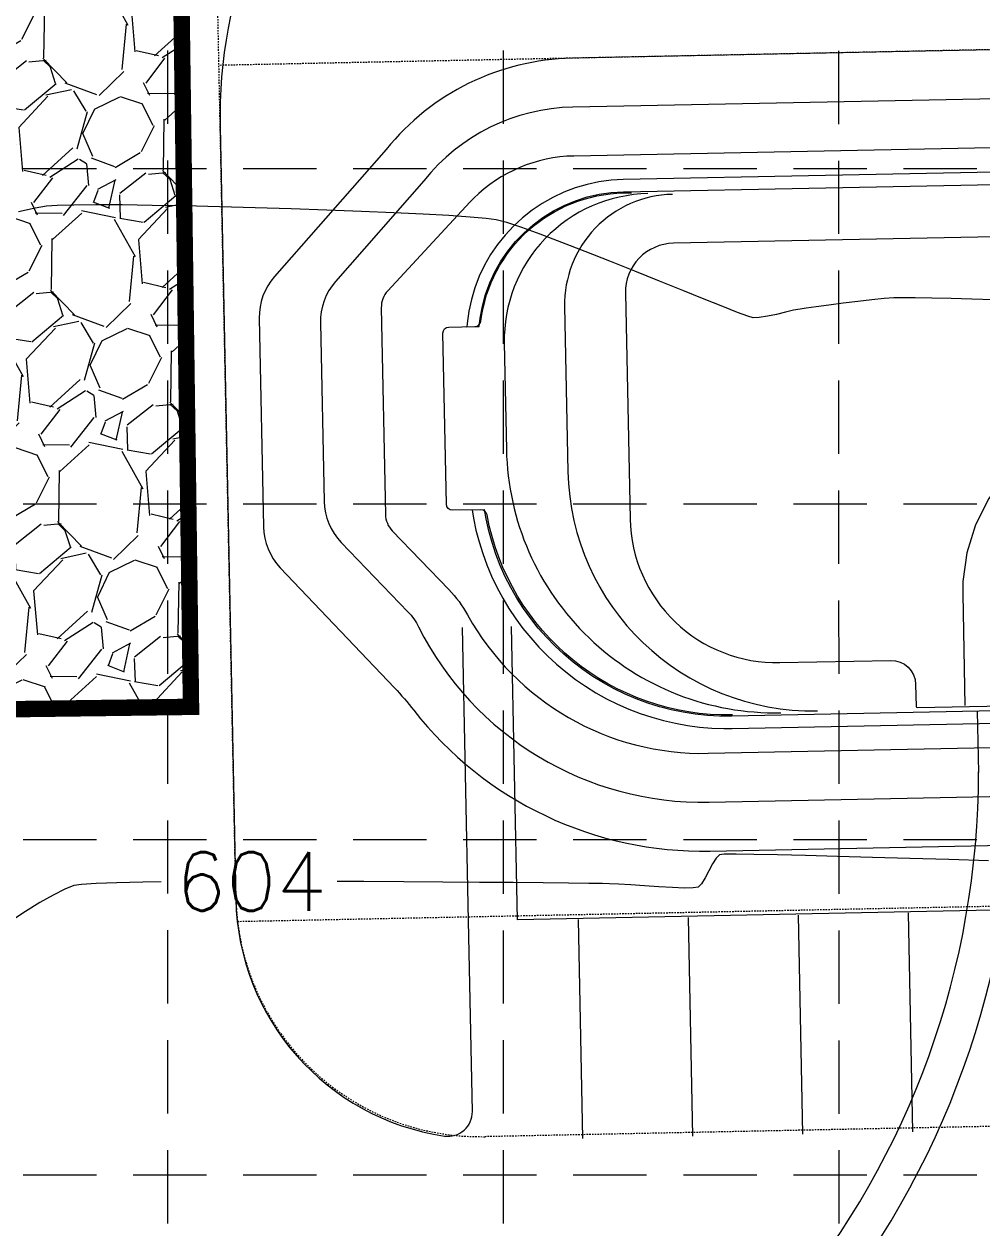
# Model space of a CAD drawing. Extents: x 2140663 to 2528301, y 336313 to 7007653.
# Drawn here: x 2527382 to 2527460.4, y 7007345.7 to 7007444.2 of the extents above; entities that cross this region are included whole.
import ezdxf

# ---------------------------------------------------------------- set-up
doc = ezdxf.new("R2010")
doc.units = 0
doc.header["$MEASUREMENT"] = 0
doc.linetypes.add('HIDDEN', pattern=[0.375, 0.25, -0.125])
doc.linetypes.add('xdrc002pt$0$HIDDEN2', pattern=[0.1875, 0.125, -0.0625])
for name, color, linetype in [('1 EXISTING CONTOURS', 43, 'Continuous'), ('CONSTRUCTION ENTRANCE', 254, 'HIDDEN'), ('GRID', 254, 'HIDDEN'), ('xdrc002ar$0$xdrc002ar$0$C-PKNG-FACE-N', 1, 'Continuous'), ('xdrc002ar$0$xdrc002ar$0$C-PKNG-STRP-N', 6, 'Continuous'), ('xdrc002GR$0$C-DETN-PONDSRF-FLT', 7, 'Continuous'), ('xdrc002GR$0$c-pond-cont-n', 5, 'Continuous'), ('xdrc002pt$0$V-ESMT-ACCS-N', 2, 'xdrc002pt$0$HIDDEN2'), ('xdrc002pt$0$V-ESMT-STRM-N', 2, 'xdrc002pt$0$HIDDEN2'), ('xdrc002STM$0$C-STRM-PIPE-N', 5, 'Continuous')]:
    doc.layers.add(name, color=color, linetype=linetype)
doc.styles.add('L200', font='simplex', dxfattribs={"height": 12})

msp = doc.modelspace()

# ---------------------------------------------------------------- hatches: boundary and pattern name
at = {"layer": 'CONSTRUCTION ENTRANCE', "lineweight": 0}
h = msp.add_hatch(dxfattribs=at)
h.set_pattern_fill('GRAVEL', color=4, scale=13.41771213747483, angle=46.820067025844, style=0)
h.set_pattern_definition([(274.8328670258439, (2535755.32160823, 6988741.98923323), (14.60575907442651, -160.9091231494942), [1.805165320127311, -178.7116887176952]), (231.7897670258439, (2535755.4736923, 6988740.190482575), (100.3953443141131, 126.5932506455939), [3.097720365754542, -306.6742222857146]), (179.330467025844, (2535753.557603606, 6988737.756459245), (199.4436801400255, -3.155022489183131), [2.184242523435255, -216.2402781743329]), (314.093767025844, (2535752.422844884, 6988731.645171866), (-186.5045603741198, 193.4168665102504), [2.820912964358433, -279.2703298006364]), (339.653767025844, (2535754.38573317, 6988729.619186541), (-163.3198950591322, 61.25788960381504), [2.766128445701123, -273.847091820351]), (44.093767025844, (2535756.979281981, 6988728.657421488), (-193.4168665102504, -186.5045603741197), [2.820912964358433, -279.2703298006364]), (84.51426702584396, (2535759.005267303, 6988730.620309775), (-21.51827288110513, -219.0122793370093), [3.73051308786999, -369.320500509462]), (119.075367025844, (2535759.361893572, 6988734.333734491), (-150.9832217295242, 270.4860781968358), [3.521988423541493, -348.6769746900169]), (168.249667025844, (2535757.650347071, 6988737.411886534), (-200.6490630770229, 41.08660048728137), [2.830466375400297, -280.2164797720083]), (222.056467025844, (2535754.879192443, 6988737.988306063), (110.7821607532732, 98.44584011868443), [3.231414449492337, -158.3392409365638]), (269.217467025844, (2535752.479915149, 6988735.82370485), (-2.552319228480662, -218.4096170139132), [4.178919609792264, -413.7133499768134]), (185.6341670258433, (2535761.610501421, 6988741.239820029), (-122.977254306137, -13.40042767096281), [1.426316217925709, -141.2059093716913]), (218.289267025844, (2535760.191069513, 6988741.099789508), (138.9298636150644, 108.8326490136924), [2.713557849546497, -268.6428711552858]), (271.820067025844, (2535758.061214335, 6988739.418376893), (9.784310562034927, -9.181632602815903), [1.897546268193811, -17.07795666688071]), (250.0186670258439, (2535756.24438335, 6988739.83527094), (26.33951829955445, 67.28480672745151), [1.021866120965807, -101.1643836973872]), (338.6214670258439, (2535755.895198489, 6988738.87492052), (-38.53455421391525, 17.76058513279236), [1.445127850342452, -70.8114659324622]), (77.78386702584397, (2535757.240894438, 6988738.348129842), (7.976231757782472, 47.7161855784231), [2.347146966496334, -75.89088845693679]), (208.385167025844, (2535757.737551226, 6988740.642122652), (28.14755542434317, 10.38700422022133), [1.697219825981319, -40.73331607668808]), (63.20956702584396, (2535750.569853233, 6988733.200022149), (62.4634665272159, 125.3879192018091), [2.37761859076054, -235.3848442823397]), (117.166267025844, (2535751.64151491, 6988735.322435915), (70.90092836322366, -140.1351306216062), [1.994690504069145, -197.4739439537691]), (340.0186670258439, (2535755.780689717, 6988742.478448607), (-67.28480672745151, 26.33951829955445), [2.043718824219476, -100.1425309941335]), (30.43056702584394, (2535757.701390557, 6988741.780078888), (-121.1691690741973, -70.29827450389251), [2.377618590760539, -235.3848442823396]), (26.264067025844, (2535756.636123899, 6988727.507411697), (-65.47674164009656, -30.55833295526075), [2.292818650051698, -112.3481675233817]), (341.595167025844, (2535758.692243117, 6988728.522003118), (-153.5354934499215, 52.07649754670328), [1.92112118841937, -190.1912794254725]), (113.621467025844, (2535765.656813551, 6988733.394661918), (-30.55826334498828, 65.4767743703171), [2.04371882421948, -100.1425309941337]), (64.17406702584398, (2535764.837908278, 6988735.267148536), (-80.2240290934348, -163.9224862693096), [2.249224503317043, -222.6726220313409]), (116.264067025844, (2535761.157814968, 6988728.600351227), (30.55833295526072, -65.47674164009656), [1.146409325025849, -113.4945768484076]), (148.129967025844, (2535765.105915763, 6988732.807603466), (-48.31884551817854, 26.94224158635469), [0.6841691418898413, -67.73299998362491]), (212.7838670258439, (2535764.524884085, 6988733.16884188), (37.32918282470244, 20.17131602002476), [2.76612844570112, -52.55650755688198]), (232.8290670258439, (2535762.199342758, 6988731.671061859), (82.0319944722898, 107.0246964006414), [2.563453903864566, -253.7815742043644]), (350.5101670258439, (2535758.121482113, 6988737.521783165), (-28.7502527562006, 8.578934871238934), [1.935129279890894, -46.44311613509359]), (39.97726702584394, (2535760.030129398, 6988737.202732198), (175.6563934434901, 147.9698889174732), [3.378499409943308, -334.4708646227659]), (107.765467025844, (2535762.619066064, 6988739.373360189), (31.76363720677208, -103.4086422652588), [1.381433970825854, -136.7623656431237]), (136.820067025844, (2535762.197559875, 6988740.688922244), (-18.9659372958614, -0.6026777727210184), [0.8050627282484895, -12.61264940922634]), (167.0764670258439, (2535761.722180935, 6988731.750824604), (105.2166488676727, -25.13425077167035), [1.864042240986554, -184.540772237003]), (94.83286702584397, (2535759.905349952, 6988732.167718647), (-14.60575907442654, 160.9091231494942), [3.610330640254623, -176.9065233975678]), (46.82006702584399, (2535759.6011818, 6988735.765219956), (-0.6026777727210209, 18.96593729586141), [3.488605155743457, -9.929106981731373]), (12.12486702584397, (2535761.988405538, 6988738.309139915), (-160.3064818828094, -33.57153178998048), [2.121528136904696, -210.0311245410191]), (300.8746670258439, (2535764.062605083, 6988738.754753215), (29.95560263123791, -46.51082666028691), [1.953645722640611, -95.72877458651134]), (254.466067025844, (2535765.065142949, 6988737.077952746), (-76.60777616197753, -277.7181705628543), [3.180869927870449, -314.9066461499475]), (222.246167025844, (2535764.213274531, 6988734.013268892), (-129.1454486938804, -118.0144213807274), [3.365148786366548, -333.1493675720606])])
edge = h.paths.add_edge_path()
edge.add_line((2527402.900771191, 7007473.645585771), (2527352.583338258, 7007472.983098069))
edge.add_arc((2527352.693752849, 7007464.596860934), 8.386963972089557, 0.7933781036675782, 90.75432216888947, ccw=False)
edge.add_line((2527361.079912772, 7007464.712992017), (2527362.098756098, 7007387.858360577))
edge.add_line((2527362.098756098, 7007387.858360577), (2527395.668850088, 7007388.300350025))
edge.add_line((2527395.668850088, 7007388.300350025), (2527394.625025858, 7007465.143217545))
edge.add_arc((2527403.011185785, 7007465.259348631), 8.386963977049277, 90.75432218437521, 180.7933781223564, ccw=False)

# ---------------------------------------------------------------- linework, layer by layer
at = {"layer": '1 EXISTING CONTOURS', "color": 43, "lineweight": 0, "extrusion": (0.2079392369881074, -0.978141745209151, 0), "elevation": -6328716.870447193}
msp.add_lwpolyline([(3929258.202002044, 603), (3929256.809624804, 603)], dxfattribs=at)
at = {"layer": '1 EXISTING CONTOURS', "color": 43, "lineweight": 0, "extrusion": (0.1680825214648375, -0.9857729282030535, 0), "elevation": -6482925.026334454}
msp.add_lwpolyline([(3669252.958542512, 603), (3669252.014676789, 603)], dxfattribs=at)
at = {"layer": '1 EXISTING CONTOURS', "color": 43, "lineweight": 0}
for points, elevation in [([(2527384.725476068, 7007429.338606337), (2527383.848366374, 7007429.275694713)], 603), ([(2527386.093492446, 7007429.375066745), (2527384.725476068, 7007429.338606337)], 603), ([(2527390.038224687, 7007429.376945993), (2527387.886410366, 7007429.387153958)], 603), ([(2527392.482930269, 7007429.346520872), (2527390.038224687, 7007429.376945993)], 603), ([(2527395.154521969, 7007429.297956609), (2527392.482930269, 7007429.346520872)], 603), ([(2527397.986994647, 7007429.233331229), (2527395.154521969, 7007429.297956609)], 603), ([(2527403.870562373, 7007429.064209183), (2527400.914343162, 7007429.154722746)], 603), ([(2527416.774538915, 7007428.505795814), (2527414.664043345, 7007428.624664498)], 603), ([(2527419.828044459, 7007428.271825564), (2527418.517874334, 7007428.387490164)], 603), ([(2527420.63904415, 7007428.160880038), (2527419.828044459, 7007428.271825564)], 603), ([(2527421.498217995, 7007427.932127402), (2527420.63904415, 7007428.160880038)], 603), ([(2527422.72149873, 7007427.528264428), (2527421.498217995, 7007427.932127402)], 603), ([(2527425.994950593, 7007426.317417308), (2527424.242528786, 7007426.979843577)], 603), ([(2527427.912406581, 7007425.571538078), (2527425.994950593, 7007426.317417308)], 603), ([(2527429.928539179, 7007424.772758345), (2527427.912406581, 7007425.571538078)], 603), ([(2527431.97699082, 7007423.951630571), (2527429.928539179, 7007424.772758345)], 603), ([(2527433.991403932, 7007423.138707214), (2527431.97699082, 7007423.951630571)], 603), ([(2527437.652684293, 7007421.659683582), (2527435.905420946, 7007422.364540732)], 603), ([(2527446.000051231, 7007420.933746519), (2527445.494030301, 7007420.860424493)], 603), ([(2527446.814616209, 7007421.046603542), (2527446.000051231, 7007420.933746519)], 603), ([(2527452.380826185, 7007421.709979471), (2527451.367016241, 7007421.611133519)], 603), ([(2527453.165790065, 7007421.763686), (2527452.380826185, 7007421.709979471)], 603), ([(2527453.849358666, 7007421.774218972), (2527453.165790065, 7007421.763686)], 603), ([(2527454.913169683, 7007421.768445005), (2527453.849358666, 7007421.774218972)], 603), ([(2527456.274740959, 7007421.74797609), (2527454.913169683, 7007421.768445005)], 603), ([(2527457.851590339, 7007421.714424216), (2527456.274740959, 7007421.74797609)], 603), ([(2527442.16157539, 7007420.162218782), (2527441.647049604, 7007420.144397506)], 603), ([(2527443.560954228, 7007420.425295503), (2527442.823806051, 7007420.26758637)], 603), ([(2527438.620075052, 7007375.922940737), (2527438.328730223, 7007375.447411507)], 604), ([(2527439.292531927, 7007376.230193993), (2527438.89989678, 7007376.198689776)], 604), ([(2527440.256284059, 7007376.236481202), (2527439.292531927, 7007376.230193993)], 604), ([(2527441.727737878, 7007376.220214611), (2527440.256284059, 7007376.236481202)], 604), ([(2527443.643478091, 7007376.184057424), (2527441.727737878, 7007376.220214611)], 604), ([(2527457.666939674, 7007375.798124819), (2527454.480996942, 7007375.893786875)], 604), ([(2527438.031629713, 7007374.872174584), (2527437.734540939, 7007374.297302458)], 604), ([(2527386.074475851, 7007373.669828014), (2527385.334225703, 7007373.371839348)], 604), ([(2527386.705086119, 7007373.764447559), (2527386.074475851, 7007373.669828014)], 604), ([(2527387.901867862, 7007373.841687162), (2527386.705086119, 7007373.764447559)], 604), ([(2527391.725762956, 7007373.949525574), (2527389.597775376, 7007373.902921583)], 604), ([(2527393.213589407, 7007373.96942773), (2527391.725762956, 7007373.949525574)], 604), ([(2527416.259061471, 7007373.960632836), (2527413.088078714, 7007373.981581046)], 604), ([(2527419.258712956, 7007373.937427002), (2527416.259061471, 7007373.960632836)], 604), ([(2527424.475839294, 7007373.889741495), (2527422.019987466, 7007373.913338304)], 604), ([(2527426.559222739, 7007373.86801133), (2527424.475839294, 7007373.889741495)], 604), ([(2527430.656581814, 7007373.796225807), (2527429.904105722, 7007373.827768278)], 604), ([(2527431.641995322, 7007373.73290782), (2527430.656581814, 7007373.796225807)], 604), ([(2527432.766012429, 7007373.653229113), (2527431.641995322, 7007373.73290782)], 604), ([(2527437.734540939, 7007374.297302458), (2527437.443231321, 7007373.822867624)], 604), ([(2527435.052522161, 7007373.506448717), (2527433.934299314, 7007373.572604481)], 604), ([(2527436.026347149, 7007373.470176615), (2527435.052522161, 7007373.506448717)], 604), ([(2527437.163468278, 7007373.548942574), (2527436.761440461, 7007373.479202969)], 604)]:
    msp.add_lwpolyline(points, dxfattribs=dict(at, elevation=elevation))
at = {"layer": '1 EXISTING CONTOURS', "color": 43, "lineweight": 0, "extrusion": (0.006741489985534489, -0.9999772758981951, 0), "elevation": -6990231.789489376}
msp.add_lwpolyline([(2574570.968828573, 603), (2574569.17586991, 603)], dxfattribs=at)
at = {"layer": '1 EXISTING CONTOURS', "color": 43, "lineweight": 0, "extrusion": (-0.02684345752930697, -0.9996396494676831, 0), "elevation": -7072748.203000371}
msp.add_lwpolyline([(2338386.537173873, 603.0000000000007), (2338383.608770106, 603.0000000000007)], dxfattribs=at)
at = {"layer": '1 EXISTING CONTOURS', "color": 43, "lineweight": 0, "extrusion": (-0.03435371220899807, -0.99940973702354, 0), "elevation": -7090118.543477617}
msp.add_lwpolyline([(2285183.757043017, 603), (2285180.836234207, 603)], dxfattribs=at)
at = {"layer": '1 EXISTING CONTOURS', "color": 43, "lineweight": 0, "extrusion": (-0.03835661570434783, -0.9992641142519375, 0), "elevation": -7099215.067722546}
msp.add_lwpolyline([(2256768.465187375, 603.0000000000007), (2256765.647168458, 603.0000000000007)], dxfattribs=at)
at = {"layer": '1 EXISTING CONTOURS', "color": 43, "lineweight": 0, "extrusion": (-0.04294081262944852, -0.9990776179110022, 0), "elevation": -7109494.351224001}
msp.add_lwpolyline([(2224176.327974429, 603), (2224173.678730363, 603)], dxfattribs=at)
at = {"layer": '1 EXISTING CONTOURS', "color": 43, "lineweight": 0, "extrusion": (-0.0486036426939926, -0.9988181445673057, 0), "elevation": -7121988.416345944}
msp.add_lwpolyline([(2183841.068215126, 603.0000000000003), (2183838.65371095, 603.0000000000003)], dxfattribs=at)
at = {"layer": '1 EXISTING CONTOURS', "color": 43, "lineweight": 0, "extrusion": (-0.06770594780395237, -0.9977053195367702, 0), "elevation": -7162469.844721854}
msp.add_lwpolyline([(2047174.31933562, 603.0000000000007), (2047172.571990602, 603.0000000000007)], dxfattribs=at)
at = {"layer": '1 EXISTING CONTOURS', "color": 43, "lineweight": 0, "extrusion": (-0.3391848334564665, -0.94071975037899, 0), "elevation": -7449288.930053414}
msp.add_lwpolyline([(784.949416894, 603.0000000000007), (783.3325378443114, 603.0000000000007)], dxfattribs=at)
at = {"layer": '1 EXISTING CONTOURS', "color": 43, "lineweight": 0, "extrusion": (-0.3749619052383983, -0.9270402200659853, 0), "elevation": -7443854.553383721}
msp.add_lwpolyline([(-284481.7026542476, 603), (-284483.7673079413, 603)], dxfattribs=at)
at = {"layer": '1 EXISTING CONTOURS', "color": 43, "lineweight": 0, "extrusion": (-0.371038805842401, -0.9286173617583537, 0), "elevation": -7444990.862836816}
msp.add_lwpolyline([(-253001.2490540659, 603), (-253002.8795987573, 603)], dxfattribs=at)
at = {"layer": '1 EXISTING CONTOURS', "color": 43, "lineweight": 0, "extrusion": (0.3639140215287611, 0.9314325444898114, 0), "elevation": 7446710.574652471}
msp.add_lwpolyline([(195958.3782449905, 603), (195959.682347266, 603)], dxfattribs=at)
at = {"layer": '1 EXISTING CONTOURS', "color": 43, "lineweight": 0, "extrusion": (0.132610092365564, -0.9911682820806953, 0), "elevation": -6610368.525042836}
msp.add_lwpolyline([(3434380.91228128, 603.0000000000007), (3434379.869527968, 603.0000000000007)], dxfattribs=at)
at = {"layer": '1 EXISTING CONTOURS', "color": 43, "lineweight": 0, "extrusion": (0.1275776428229425, -0.9918285865267958, 0), "elevation": -6627714.810174387}
msp.add_lwpolyline([(3400786.47633521, 603), (3400785.303795886, 603)], dxfattribs=at)
at = {"layer": '1 EXISTING CONTOURS', "color": 43, "lineweight": 0, "extrusion": (0.1211387872839858, -0.9926355797649837, 0), "elevation": -6649643.63087311}
msp.add_lwpolyline([(3357707.54865448, 603.0000000000007), (3357706.336923772, 603.0000000000007)], dxfattribs=at)
at = {"layer": '1 EXISTING CONTOURS', "color": 43, "lineweight": 0, "extrusion": (0.1119226252003814, -0.9937169244650386, 0), "elevation": -6680514.459782698}
msp.add_lwpolyline([(3295860.221770287, 603.0000000000007), (3295859.061388533, 603.0000000000007)], dxfattribs=at)
at = {"layer": '1 EXISTING CONTOURS', "color": 43, "lineweight": 0, "extrusion": (-0.02632548173416525, -0.9996534244484256, 0), "elevation": -7071529.658884341}
msp.add_lwpolyline([(2342109.854382727, 603), (2342108.144144675, 603)], dxfattribs=at)
at = {"layer": '1 EXISTING CONTOURS', "color": 43, "lineweight": 0, "extrusion": (-0.0311684262867683, -0.9995141465746278, 0), "elevation": -7082794.026607435}
msp.add_lwpolyline([(2307823.041401922, 603.0000000000007), (2307821.28058731, 603.0000000000007)], dxfattribs=at)
at = {"layer": '1 EXISTING CONTOURS', "color": 43, "lineweight": 0, "extrusion": (-0.3465591367732753, -0.9380281257611429, 0), "elevation": -7449065.150043337}
msp.add_lwpolyline([(-57674.55826165061, 603.0000000000007), (-57675.46319925366, 603.0000000000007)], dxfattribs=at)
at = {"layer": '1 EXISTING CONTOURS', "color": 43, "lineweight": 0, "extrusion": (-0.2812003109167808, -0.9596490947947098, 0), "elevation": -7435381.775391652}
msp.add_lwpolyline([(454968.3654085114, 603.0000000000007), (454967.931215452, 603.0000000000007)], dxfattribs=at)
at = {"layer": '1 EXISTING CONTOURS', "color": 43, "lineweight": 0, "extrusion": (0.1571335352760155, -0.987577365117114, 0), "elevation": -6523223.618018574}
msp.add_lwpolyline([(3597146.044229189, 603.0000000000007), (3597145.373668397, 603.0000000000007)], dxfattribs=at)
at = {"layer": '1 EXISTING CONTOURS', "color": 43, "lineweight": 0, "extrusion": (0.2301593385269866, -0.9731529576016403, 0), "elevation": -6237577.173880947}
msp.add_lwpolyline([(4072413.186053657, 603), (4072412.426380336, 603)], dxfattribs=at)
at = {"layer": '1 EXISTING CONTOURS', "color": 43, "lineweight": 0, "extrusion": (0.2282877201369863, -0.9735937124050551, 0), "elevation": -6245396.139402025}
msp.add_lwpolyline([(4060412.638763471, 603), (4060411.952007656, 603)], dxfattribs=at)
at = {"layer": '1 EXISTING CONTOURS', "color": 43, "lineweight": 0, "extrusion": (0.1933666965317324, -0.9811265569091507, 0), "elevation": -6386442.915756989}
msp.add_lwpolyline([(3834745.718321331, 603), (3834745.183042178, 603)], dxfattribs=at)
at = {"layer": '1 EXISTING CONTOURS', "color": 43, "lineweight": 0, "extrusion": (0.7019043764098923, -0.712271188787417, 0), "elevation": -3217131.750375264}
msp.add_lwpolyline([(6718729.930827911, 604), (6718729.537969499, 604)], dxfattribs=at)
at = {"layer": '1 EXISTING CONTOURS', "color": 43, "lineweight": 0, "extrusion": (-0.02323865439577869, -0.9997299460063571, 0), "elevation": -7064218.20346956}
msp.add_lwpolyline([(2363921.401097627, 604.0000000000007), (2363919.103865942, 604.0000000000007)], dxfattribs=at)
at = {"layer": '1 EXISTING CONTOURS', "color": 43, "lineweight": 0, "extrusion": (-0.02598472360366179, -0.9996623400625041, 0), "elevation": -7070685.004662981}
msp.add_lwpolyline([(2344510.405858887, 604.0000000000007), (2344507.790908814, 604.0000000000007)], dxfattribs=at)
at = {"layer": '1 EXISTING CONTOURS', "color": 43, "lineweight": 0, "extrusion": (-0.02782977857536992, -0.9996126767025546, 0), "elevation": -7075000.276343856}
msp.add_lwpolyline([(2331458.759447358, 604), (2331455.89022843, 604)], dxfattribs=at)
at = {"layer": '1 EXISTING CONTOURS', "color": 43, "lineweight": 0, "extrusion": (-0.02911327547090037, -0.9995761187580242, 0), "elevation": -7077988.077135454}
msp.add_lwpolyline([(2322375.475728536, 604.0000000000007), (2322372.415698626, 604.0000000000007)], dxfattribs=at)
at = {"layer": '1 EXISTING CONTOURS', "color": 43, "lineweight": 0, "extrusion": (-0.0306260746488339, -0.9995309117539107, 0), "elevation": -7081494.827681452}
msp.add_lwpolyline([(2311666.9032323, 604), (2311663.651969823, 604)], dxfattribs=at)
at = {"layer": '1 EXISTING CONTOURS', "color": 43, "lineweight": 0, "extrusion": (0.8884921824251879, -0.458891753869392, 0), "elevation": -970017.6124453973}
msp.add_lwpolyline([(7385818.911811065, 604), (7385818.26438058, 604)], dxfattribs=at)
at = {"layer": '1 EXISTING CONTOURS', "color": 43, "lineweight": 0, "extrusion": (0.03608365559879534, -0.999348772850914, 0), "elevation": -6911613.054982101}
msp.add_lwpolyline([(2778595.359617997, 604), (2778593.662605342, 604)], dxfattribs=at)
at = {"layer": '1 EXISTING CONTOURS', "color": 43, "lineweight": 0, "extrusion": (-0.003715798755481311, -0.9999930963959744, 0), "elevation": -7016716.968998563}
msp.add_lwpolyline([(2501354.372989539, 604.0000000000003), (2501352.173734129, 604.0000000000003)], dxfattribs=at)
at = {"layer": '1 EXISTING CONTOURS', "color": 43, "lineweight": 0, "extrusion": (-0.005286770179337853, -0.9999860249328841, 0), "elevation": -7020637.905204269}
msp.add_lwpolyline([(2490331.391509887, 604), (2490328.11619579, 604)], dxfattribs=at)
at = {"layer": '1 EXISTING CONTOURS', "color": 43, "lineweight": 0, "extrusion": (-0.00872342856658547, -0.9999619501731273, 0), "elevation": -7029155.069423047}
msp.add_lwpolyline([(2466197.526244811, 604.0000000000007), (2466194.764865231, 604.0000000000007)], dxfattribs=at)
at = {"layer": '1 EXISTING CONTOURS', "color": 43, "lineweight": 0, "extrusion": (-0.01124638749113631, -0.9999367573843856, 0), "elevation": -7035355.12179974}
msp.add_lwpolyline([(2448460.720314767, 604.0000000000003), (2448459.076341442, 604.0000000000003)], dxfattribs=at)
at = {"layer": '1 EXISTING CONTOURS', "color": 43, "lineweight": 0, "extrusion": (-0.01219682970899386, -0.9999256159060284, 0), "elevation": -7037679.223762478}
msp.add_lwpolyline([(2441773.594479412, 604.0000000000007), (2441772.457085246, 604.0000000000007)], dxfattribs=at)
at = {"layer": '1 EXISTING CONTOURS', "color": 43, "lineweight": 0, "extrusion": (-0.01398059395524447, -0.9999022667204324, 0), "elevation": -7042023.945382581}
msp.add_lwpolyline([(2429215.641913681, 604), (2429215.078154517, 604)], dxfattribs=at)
at = {"layer": '1 EXISTING CONTOURS', "color": 43, "lineweight": 0, "extrusion": (-0.06884723913458057, -0.9976272137745372, 0), "elevation": -7164753.421586296}
msp.add_lwpolyline([(2038998.549815802, 604.0000000000007), (2038997.378750227, 604.0000000000007)], dxfattribs=at)
at = {"layer": '1 EXISTING CONTOURS', "color": 43, "lineweight": 0, "extrusion": (0.6996122790811181, -0.7145226791074751, 0), "elevation": -3238701.247528948}
msp.add_lwpolyline([(6708356.143803978, 604.0000000000007), (6708355.75226561, 604.0000000000007)], dxfattribs=at)
at = {"layer": '1 EXISTING CONTOURS', "color": 43, "lineweight": 0, "extrusion": (0.492748855005783, -0.8701715726743148, 0), "elevation": -4852250.929515204}
msp.add_lwpolyline([(5652133.019732502, 604.0000000000003), (5652131.766729921, 604.0000000000003)], dxfattribs=at)
at = {"layer": '1 EXISTING CONTOURS', "color": 43, "lineweight": 0, "extrusion": (-0.4495400215075784, 0.8932601911330011, 0), "elevation": 5123246.819963756}
msp.add_lwpolyline([(-5407707.483005489, 604.0000000000003), (-5407706.424859136, 604.0000000000003)], dxfattribs=at)
at = {"layer": '1 EXISTING CONTOURS', "color": 43, "lineweight": 0, "extrusion": (0.01227826947274235, -0.9999246192082455, 0), "elevation": -6975812.708209706}
msp.add_lwpolyline([(2613284.661130075, 604), (2613283.925981349, 604)], dxfattribs=at)
at = {"layer": '1 EXISTING CONTOURS', "color": 43, "lineweight": 0, "extrusion": (0.5239567452144553, -0.8517448732714946, 0), "elevation": -4644253.886430106}
msp.add_lwpolyline([(5824245.739135452, 604), (5824244.358872622, 604)], dxfattribs=at)
at = {"layer": '1 EXISTING CONTOURS', "color": 43, "lineweight": 0, "extrusion": (0.5509832273073578, -0.8345163169321308, 0), "elevation": -4455220.743103534}
msp.add_lwpolyline([(5970085.815438563, 604), (5970084.376145319, 604)], dxfattribs=at)
at = {"layer": 'CONSTRUCTION ENTRANCE', "color": 4, "lineweight": 0, "const_width": 1.341771213747483}
msp.add_lwpolyline([(2527402.900771191, 7007473.645585771), (2527352.583338258, 7007472.983098069, -0.4140139244211871), (2527361.079912772, 7007464.712992017), (2527362.098756098, 7007387.858360577), (2527395.668850088, 7007388.300350025), (2527394.625025858, 7007465.143217545, -0.4144132285109485)], format="xyb", close=True, dxfattribs=at)
at = {"layer": 'GRID', "color": 253, "linetype": 'HIDDEN', "lineweight": 0, "ltscale": 24}
for p, q in [((2527393.70391521, 7006032.011927022), (2527393.789998551, 7007623.565466588)), ((2527421.368363672, 7006032.007577593), (2527421.22060479, 7007623.464267181)), ((2527448.923389785, 7006032.003245368), (2527448.642908241, 7007623.487741725)), ((2527228.947377252, 7007432.360685904), (2528272.331315909, 7007432.360685904)), ((2527228.947377252, 7007404.903213835), (2528272.331315909, 7007404.903213835)), ((2527228.947377252, 7007377.445741766), (2528272.331315909, 7007377.445741766)), ((2527228.947377252, 7007349.988269694), (2528272.331315909, 7007349.988269694))]:
    msp.add_line(p, q, dxfattribs=at)
at = {"layer": 'xdrc002ar$0$xdrc002ar$0$C-PKNG-FACE-N', "color": 7, "lineweight": 0}
for p, q in [((2527398.052450371, 7007435.771739618), (2527399.336008983, 7007372.551173683)), ((2527418.37246538, 7007370.787919476), (2527417.885297213, 7007394.782964931)), ((2527422.371639622, 7007370.869114171), (2527421.884471456, 7007394.864159625)), ((2527574.05017074, 7007373.948622907), (2527422.371639622, 7007370.869114171)), ((2527418.37246538, 7007370.787919476), (2527418.37246538, 7007370.787919476)), ((2527418.689092987, 7007355.192701402), (2527418.37246538, 7007370.787919476))]:
    msp.add_line(p, q, dxfattribs=at)
for centre, radius, start, end in [((2527438.044192793, 7007436.583686564), 39.99998400038485, 91.1822186689511, 181.1631084898884), ((2527419.331888193, 7007372.957147318), 20, 181.1628939025884, 261.558550193169), ((2527416.689505066, 7007355.152104039), 2, 261.5585501988411, 1.163108673634306)]:
    msp.add_arc(centre, radius, start, end, dxfattribs=at)
at = {"layer": 'xdrc002ar$0$xdrc002ar$0$C-PKNG-STRP-N', "color": 7, "lineweight": 0}
for p, q in [((2527427.735983552, 7007352.974323449), (2527427.372243499, 7007370.890024177)), ((2527436.734125597, 7007353.157011513), (2527436.370385545, 7007371.07271224)), ((2527445.732267642, 7007353.339699574), (2527445.368527589, 7007371.255400302)), ((2527454.730409687, 7007353.522387636), (2527454.366669634, 7007371.438088368))]:
    msp.add_line(p, q, dxfattribs=at)
at = {"layer": 'xdrc002GR$0$C-DETN-PONDSRF-FLT', "lineweight": 0}
for points in [[(2528069.719467446, 7007444.094669045, 599.5), (2527431.032377092, 7007431.464485042, 599.5), (2527430.034297553, 7007431.406590907, 599.5), (2527429.043539699, 7007431.272750066, 599.5), (2527428.065874036, 7007431.063742053, 599.5), (2527427.10699482, 7007430.780784201, 599.5), (2527426.172486885, 7007430.425524552, 599.5), (2527425.267793122, 7007430.000032258, 599.5), (2527424.398182772, 7007429.506785531, 599.5), (2527423.568720737, 7007428.948657203, 599.5), (2527422.784238084, 7007428.328898003, 599.5), (2527422.049303906, 7007427.651117618, 599.5), (2527421.368198705, 7007426.919263669, 599.5), (2527420.744889469, 7007426.137598719, 599.5), (2527420.18300656, 7007425.310675451, 599.5), (2527419.685822573, 7007424.443310141, 599.5), (2527419.256233276, 7007423.540554618, 599.5), (2527418.896740742, 7007422.607666835, 599.5), (2527418.609438776, 7007421.650080246, 599.5), (2527418.396000721, 7007420.673372155, 599.5), (2527418.257669714, 7007419.683231241, 599.5), (2527418.24097502, 7007419.416353002, 599.5)], [(2527419.247752551, 7007419.436793472, 599.5), (2527419.318341601, 7007420.115274454, 599.5), (2527419.503524384, 7007421.097688973, 599.5), (2527419.769174002, 7007422.061463444, 599.5), (2527420.113477067, 7007423.000018905, 599.5), (2527420.53408328, 7007423.906948541, 599.5), (2527421.02812148, 7007424.776061427, 599.5), (2527421.592219238, 7007425.601424784, 599.5), (2527422.222525885, 7007426.377404477, 599.5), (2527422.91473879, 7007427.098703475, 599.5), (2527423.664132738, 7007427.760398014, 599.5), (2527424.465592179, 7007428.357971203, 599.5), (2527425.313646153, 7007428.887343858, 599.5), (2527426.202505633, 7007429.344902353, 599.5), (2527427.126103045, 7007429.727523278, 599.5), (2527428.078133684, 7007430.032594769, 599.5), (2527429.052098752, 7007430.258034332, 599.5), (2527430.041349725, 7007430.402303061, 599.5), (2527431.039133728, 7007430.464416142, 599.5), (2527431.052148456, 7007430.464680514, 599.5), (2528069.73923881, 7007443.094864517, 599.5)], [(2527878.404955037, 7007439.311185082, 593.5), (2527878.591249084, 7007429.890609457, 593.5476332221929), (2527878.484244171, 7007428.209369188, 593.5576332221929), (2527878.123678047, 7007426.671007462, 593.5676332221929), (2527877.512899943, 7007425.213778982, 593.5776332221928), (2527876.668836682, 7007423.878068708, 593.5876332221928), (2527875.614880238, 7007422.700893888, 593.5976332221928), (2527874.380239477, 7007421.714878209, 593.6076332221928), (2527872.999130661, 7007420.947347648, 593.6176332221928), (2527871.509829195, 7007420.41957319, 593.6276332221928), (2527869.894289348, 7007420.135760265, 593.6376332221929), (2527869.238751064, 7007420.099556943, 593.6418810018062), (2527472.917048349, 7007412.262204312, 595.6235770678022), (2527470.618590069, 7007412.024376136, 595.6335770678022), (2527468.290628687, 7007411.380663644, 595.6435770678022), (2527466.101714739, 7007410.359671135, 595.6535770678022), (2527464.112510775, 7007408.989693924, 595.6635770678022), (2527462.37814467, 7007407.308698925, 595.6735770678023), (2527460.946681844, 7007405.363272456, 595.6835770678023), (2527459.857793196, 7007403.207329165, 595.6935770678023), (2527459.141655678, 7007400.900617861, 595.7035770678023), (2527458.826183722, 7007398.56675085, 595.7135770678022), (2527458.809899167, 7007397.52465827, 595.7178248474175), (2527458.990332815, 7007388.400433063, 595.7632336312455)], [(2527418.24097502, 7007419.416353001, 599.5), (2527419.24775255, 7007419.43679347, 599.5)], [(2527418.664409136, 7007404.420491138, 599.5), (2527419.67039612, 7007404.440915558, 599.5)], [(2527418.664409135, 7007404.420491138, 599.5), (2527418.77322696, 7007403.751006567, 599.5), (2527418.980233944, 7007402.772762803, 599.5), (2527419.233363596, 7007401.805427219, 599.5), (2527419.532047208, 7007400.851173137, 599.5), (2527419.875613724, 7007399.912144489, 599.5), (2527420.263291251, 7007398.990451, 599.5), (2527420.69420879, 7007398.088163447, 599.5), (2527421.167398193, 7007397.207309008, 599.5), (2527421.681796342, 7007396.349866709, 599.5), (2527422.236247533, 7007395.517762971, 599.5), (2527422.829506076, 7007394.712867292, 599.5), (2527423.460239091, 7007393.936988038, 599.5), (2527424.127029505, 7007393.191868384, 599.5), (2527424.828379231, 7007392.479182398, 599.5), (2527425.562712541, 7007391.800531278, 599.5), (2527426.328379603, 7007391.157439758, 599.5), (2527427.123660183, 7007390.551352675, 599.5), (2527427.946767517, 7007389.983631732, 599.5), (2527428.795852324, 7007389.455552434, 599.5), (2527429.669006953, 7007388.96830122, 599.5), (2527430.564269682, 7007388.522972803, 599.5), (2527431.479629116, 7007388.120567707, 599.5), (2527432.413028706, 7007387.761990019, 599.5), (2527433.362371375, 7007387.448045359, 599.5), (2527434.325524226, 7007387.17943907, 599.5), (2527435.300323334, 7007386.956774631, 599.5), (2527436.284578608, 7007386.780552305, 599.5), (2527437.276078714, 7007386.651168014, 599.5), (2527438.272596036, 7007386.568912445, 599.5), (2527439.271891692, 7007386.533970402, 599.5), (2527439.939271359, 7007386.537019379, 599.5), (2528077.876160851, 7007399.443922539, 599.5)], [(2528077.849741885, 7007400.443573497, 599.5), (2527439.918972677, 7007387.53681334, 599.5), (2527438.919086273, 7007387.541388398, 599.5), (2527437.920664588, 7007387.595682868, 599.5), (2527436.926178391, 7007387.699562389, 599.5), (2527435.938088712, 7007387.852769893, 599.5), (2527434.958840755, 7007388.054926241, 599.5), (2527433.990857839, 7007388.305531162, 599.5), (2527433.036535409, 7007388.603964489, 599.5), (2527432.098235103, 7007388.949487697, 599.5), (2527431.17827891, 7007389.341245729, 599.5), (2527430.278943425, 7007389.778269109, 599.5), (2527429.402454209, 7007390.259476348, 599.5), (2527428.550980289, 7007390.783676611, 599.5), (2527427.72662879, 7007391.349572676, 599.5), (2527426.931439711, 7007391.955764132, 599.5), (2527426.167380888, 7007392.600750851, 599.5), (2527425.436343121, 7007393.2829367, 599.5), (2527424.740135489, 7007394.000633491, 599.5), (2527424.080480881, 7007394.752065158, 599.5), (2527423.459011728, 7007395.53537215, 599.5), (2527422.877265965, 7007396.348616037, 599.5), (2527422.336683224, 7007397.189784302, 599.5), (2527421.838601272, 7007398.05679533, 599.5), (2527421.3842527, 7007398.947503546, 599.5), (2527420.974761875, 7007399.859704738, 599.5), (2527420.611142152, 7007400.791141504, 599.5), (2527420.294293372, 7007401.739508839, 599.5), (2527420.024999635, 7007402.702459842, 599.5), (2527419.803927354, 7007403.677611521, 599.5), (2527419.67039612, 7007404.440915557, 599.5)]]:
    msp.add_polyline3d(points, dxfattribs=at)
at = {"layer": 'xdrc002GR$0$c-pond-cont-n', "lineweight": 0}
for points, elevation in [([(2527539.84727364, 7007443.618279738), (2527426.833810089, 7007441.383412522, 0.2220098992742528), (2527411.642095883, 7007433.918922832), (2527402.493873176, 7007423.514924848, 0.1875434255380942), (2527401.24977648, 7007420.111776103), (2527401.596601996, 7007403.029186524, 0.1870259731570363), (2527402.970909563, 7007399.686580099), (2527412.31780486, 7007389.849658984, -0.02415326437037735), (2527413.894137369, 7007388.021496814, 0.2362093053886775), (2527438.14267026, 7007376.49848241), (2527491.5229687, 7007377.582255421)], 602), ([(2527526.838962803, 7007439.360255359), (2527426.912895546, 7007437.384194412, 0.223059248022503), (2527414.719529501, 7007431.362651987, 0.223059248022503)], 601), ([(2527511.666551625, 7007435.059435397), (2527426.991981003, 7007433.384976302, 0.1921284889043586), (2527418.798124651, 7007429.926428381, 0.01115325261890928), (2527418.487770582, 7007429.606017842), (2527411.767132964, 7007422.350568627, 0.1942521044052824), (2527411.234801311, 7007420.950868969), (2527411.577984592, 7007404.047674445, 0.1887168132740893), (2527412.136738312, 7007402.70118969), (2527416.756199397, 7007397.902715661, -0.06505430856169402), (2527418.296303829, 7007395.818866367, 0.2779844129645154), (2527437.980280803, 7007384.496834094), (2527490.9894089, 7007385.573071283)], 600), ([(2527414.719529511, 7007431.362651999), (2527407.496282627, 7007423.114669592, 0.1870259731809259), (2527406.258780641, 7007419.71903595), (2527406.555181785, 7007405.120055002, 0.1887168132304068), (2527407.952066084, 7007401.753843117), (2527413.419474625, 7007396.074562048, -0.0756332150112787), (2527414.287763424, 7007394.846444569, 0.2893582932855343), (2527438.061475531, 7007380.497658252), (2527539.232744993, 7007382.55172491)], 601), ([(2527439.963378458, 7007387.637732233, -0.3677586914506034), (2527419.886966122, 7007404.025552738, 0.3676535061058606), (2527419.385241091, 7007404.435251965), (2527417.071961261, 7007404.389306877, -0.414084332424325), (2527416.562135515, 7007404.879058946), (2527416.277949488, 7007418.876394917, -0.4142135623325727), (2527416.767697127, 7007419.386441238), (2527418.89958161, 7007419.429724602, 0.3721737621632689), (2527419.385510257, 7007419.867118543, -0.3723238892006748), (2527431.054125595, 7007430.364699935), (2527431.716652902, 7007430.377801565)], 599), ([(2527433.055764917, 7007430.304257192, 0.4143680496153401), (2527421.295493765, 7007418.063018676), (2527421.472053507, 7007409.366721882, 0.4142135624113535), (2527443.914091649, 7007387.817825759)], 598), ([(2527435.055822035, 7007430.243795304, 0.4143680495960003), (2527426.23561867, 7007421.062866417), (2527426.509593674, 7007407.568465569, 0.4142135623207311), (2527446.911446525, 7007387.978560003)], 597), ([(2527588.693713607, 7007429.281237906), (2527435.134380172, 7007426.244566764, 0.4143680495774045), (2527431.214289788, 7007422.164153925), (2527431.589752473, 7007403.671065439)], 596), ([(2527431.589752473, 7007403.671065439, 0.4142135623842277), (2527443.830864185, 7007391.917122099), (2527452.914017769, 7007392.101536143, -0.4142135624133786), (2527454.954203054, 7007390.142545586), (2527454.990771619, 7007388.341392674, 0.4142135606126496), (2527455.092780883, 7007388.243443147), (2527467.890144273, 7007388.503266281, 0.4142135605572791), (2527467.9880938, 7007388.605275545), (2527467.951525235, 7007390.406428467, -0.4142135624161472), (2527469.910515792, 7007392.446613753), (2527534.869078028, 7007393.765458695), (2527589.392323755, 7007394.872436789)], 596)]:
    msp.add_lwpolyline(points, format="xyb", dxfattribs=dict(at, elevation=elevation))
at = {"layer": 'xdrc002pt$0$V-ESMT-ACCS-N', "color": 7, "lineweight": 0}
for p, q in [((2527399.336495938, 7007372.710168269), (2527397.609681751, 7007457.800753982)), ((2527528.70531116, 7007355.332423628), (2527419.738352449, 7007353.120082178))]:
    msp.add_line(p, q, dxfattribs=at)
msp.add_arc((2527419.332378813, 7007373.115961389), 20, 181.1625914327995, 271.1631086788815, dxfattribs=at)
at = {"layer": 'xdrc002pt$0$V-ESMT-STRM-N', "color": 7, "lineweight": 0}
for p, q in [((2528101.806410341, 7007455.094461684), (2527397.991979818, 7007440.805012335)), ((2528103.229515356, 7007385.000620446), (2527399.477327568, 7007370.712434803))]:
    msp.add_line(p, q, dxfattribs=at)
at = {"layer": 'xdrc002STM$0$C-STRM-PIPE-N', "color": 5, "lineweight": 0}
msp.add_lwpolyline([(2527459.999838378, 7007387.942988039), (2527460.101398079, 7007382.940753095)], dxfattribs=at)
for radius in [68.50000000020319, 71.49999999979681]:
    msp.add_arc((2527391.601089019, 7007382.971201117), radius, 320.3902966764174, 0, dxfattribs=at)

# ---------------------------------------------------------------- texts
at = {"layer": '1 EXISTING CONTOURS', "color": 43, "lineweight": 0, "insert": (2527394.412186633, 7007376.412075258, 604), "char_height": 4.8, "width": 18.4, "attachment_point": 1, "rotation": 0.0329086863873193, "style": 'L200'}
msp.add_mtext('\\Ftxt.shx;\\W1.0000000000;\\T1.0000000000;\\o\\l604', dxfattribs=at)

doc.saveas('drawing.dxf')
